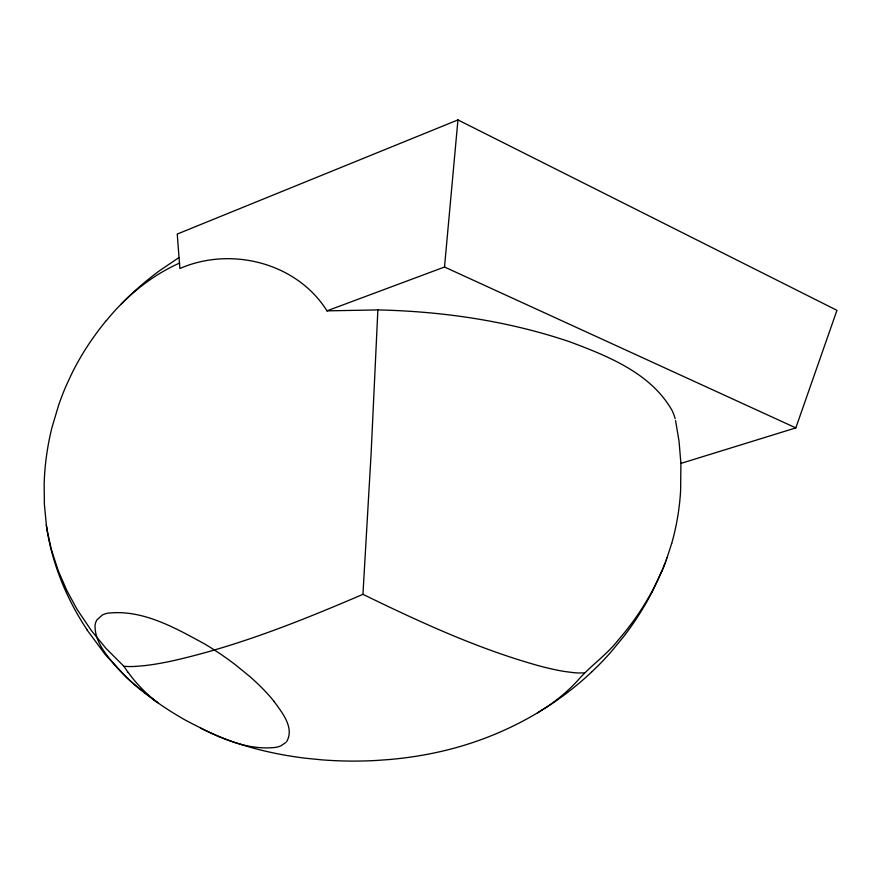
<?xml version="1.0" encoding="UTF-8"?>
<svg xmlns="http://www.w3.org/2000/svg" width="881" height="881" viewBox="0 0 881 881"><rect width="100%" height="100%" fill="white"/><g stroke="black" fill="none" stroke-linecap="round" stroke-linejoin="round"><path stroke-width="1.32" d="M675.132 418.717A109.178 68.916 -5 0 0 672.071 410.48C650.96 373.126 607.835 356.067 569.611 341.74C507.952 320.904 442.824 311.334 377.872 309.925L371.088 454.012L362.939 594.334C300.74 621.028 237.418 646.379 171.189 661.157A261.007 151.301 7.6 0 1 156.488 663.955A157.336 88.023 6.2 0 1 144.066 665.684L136.092 666.355A58.84 31.683 5.2 0 1 128.967 666.554L123.891 666.3L105.951 648.328L91.294 630.499L77.132 609.454L66.923 590.699L58.146 570.481L51.208 549.05L47.156 530.439M179.052 257.549L179.889 268.518C231.042 246.118 296.919 262.736 326.983 310.85L444.509 267.02L457.944 119.915L836.95 310.332L795.829 427.891L680.903 463.406L680.617 490.761A693.799 414.4 9.2 0 1 671.729 543.379M671.674 543.379L667.06 557.816M666.223 560.14L667.159 557.541M665.364 562.463L666.41 559.6M665.662 561.638L663.58 567.067M664.88 563.675L662.655 569.357M661.708 571.637L663.272 567.705M662.435 569.71L652.303 591.691M661.587 571.703C650.806 596.602 635.961 619.695 618.165 640.146C606.535 655.024 590.655 665.684 578.354 679.802A278.803 155.155 1.2 0 1 545.691 707.806M286.688 741.56C294.728 727.684 281.953 712.421 274.112 701.518M106.348 320.673C126.071 296.291 150.915 275.841 179.669 263.023M285.962 742.397L280.962 745.811A19.569 9.79 2 0 1 276.238 747.319C244.158 751.207 213.764 734.776 186.155 720.559A396.406 227.97 -1.9 0 1 157.776 702.719L137.216 686.894A355.318 202.74 -1 0 1 117.658 668.349C107.372 656.202 94.741 642.48 95.049 625.532A43.4 23.523 4.9 0 1 96.888 619.916L102.218 615.125A21.1 11.453 5.4 0 1 106.953 613.297C142.27 608.793 175.605 628.12 205.526 644.463A346.96 164.813 6.9 0 1 235.899 665.166L249.995 676.696A345.143 163.811 6.8 0 1 274.167 701.507M591.592 672.082L598.794 665.056A583.365 346.277 6.8 0 0 611.073 651.885L623.935 636.236A717.894 428.507 9.7 0 0 652.248 591.691M545.559 707.762L537.454 712.883M538.016 712.553L550.999 704.326A471.016 275.522 4.5 0 0 591.536 672.071M537.806 712.674C510.562 728.983 480.938 741.295 450.191 749.224A229.908 125.432 0.7 0 1 389.589 759.51L376.099 760.479A222.243 120.84 0.7 0 1 321.488 759.818L305.938 758.266A221.45 120.356 0.7 0 1 245.325 745.8A232.694 127.04 0.6 0 1 224.126 738.564A240.348 131.5 0.4 0 1 200.483 728.08M457.944 119.915L177.257 234.049L179.008 257.549L159.604 270.654A386.043 244.389 -1.8 0 0 120.862 304.54M584.301 672.897L579.081 672.985A49.92 26.826 -4 0 1 573.355 672.621L564.996 671.542A142.458 79.345 -4.9 0 1 554.854 669.659A236.35 135.982 -6.2 0 1 541.419 666.477C479.352 649.539 420.644 622.393 362.939 594.334M326.983 310.85L377.872 309.925M444.509 267.02L795.829 427.891M126.512 677.313L105.456 654.803L86.801 629.651M128.031 672.346L123.891 666.3M675.584 420.655L679.053 441.315L680.903 463.406M47.045 529.756L48.268 536.771A685.374 406.747 -7.9 0 0 86.944 629.629M46.935 529.085L47.167 530.56M46.825 528.402L47.034 529.789M46.715 527.719L46.913 529.007M46.616 527.047L46.792 528.226M46.517 526.364L46.671 527.444M46.561 526.662L46.319 524.999M46.451 525.88L44.38 504.428L44.16 484.076A700.01 414.522 -8.2 0 1 52.001 427.373L58.609 405.249A588.64 355.583 -6 0 1 66.229 385.592L71.273 374.7A493.812 304.132 -4 0 1 106.227 320.618M157.82 702.697A412.319 238.189 -2.1 0 1 126.468 677.346M157.093 702.399A266.558 147.182 0.2 0 1 128.163 672.335"/></g></svg>
